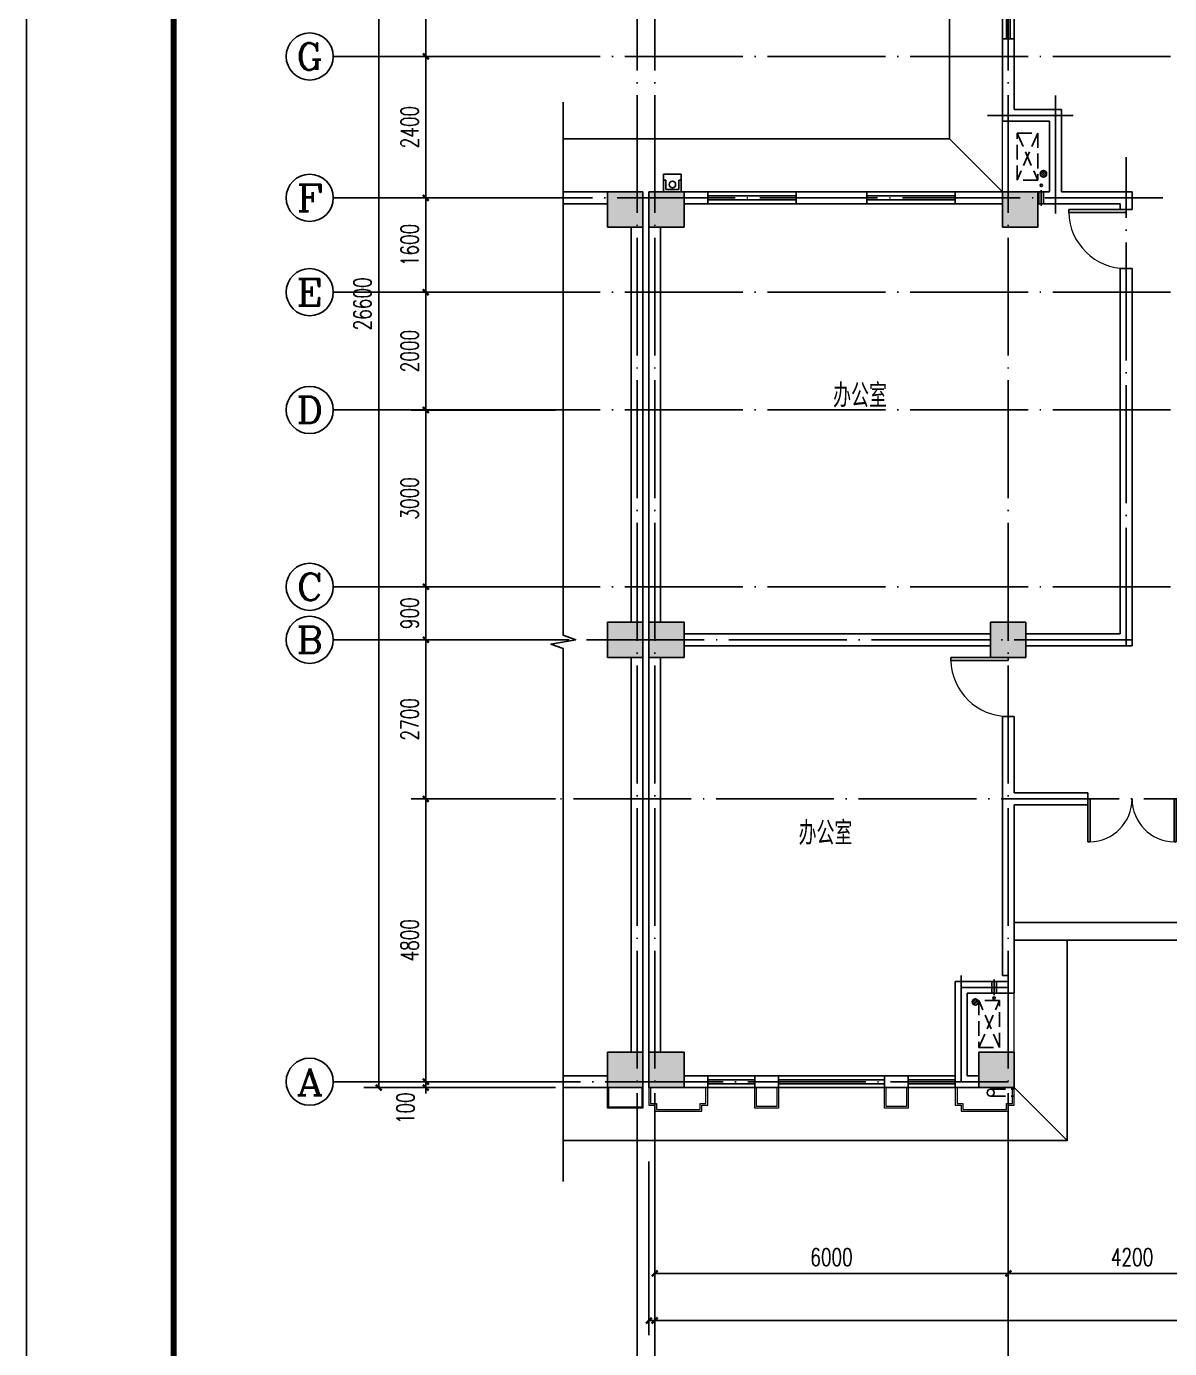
# Model space of a CAD drawing. Extents: x 888742 to 1277419, y 9079 to 622358.
# Drawn here: x 1039583 to 1058980, y 417904 to 440340 of the extents above; entities that cross this region are included whole.
import ezdxf
from ezdxf.enums import TextEntityAlignment as Align

# ---------------------------------------------------------------- set-up
doc = ezdxf.new("R2010")
doc.units = 0
doc.header["$LTSCALE"] = 1000
doc.header["$MEASUREMENT"] = 0
doc.linetypes.add('DASH', pattern=[0.35, 0.25, -0.1])
doc.linetypes.add('DOTE', pattern=[2.42, 2, -0.2, 0.02, -0.2])
for name, color, linetype in [('A_PLAN_FURNITURE', 8, 'Continuous'), ('AXIS', 3, 'Continuous'), ('AXIS_TEXT', 7, 'Continuous'), ('COLUMN', 2, 'Continuous'), ('DIM_SYMB', 3, 'Continuous'), ('DOTE', 14, 'DOTE'), ('LVTRY', 220, 'Continuous'), ('PUB_HATCH', 252, 'Continuous'), ('PUB_TEXT', 7, 'Continuous'), ('PUB_TITLE', 4, 'Continuous'), ('RAIN', 220, 'Continuous'), ('STAIR', 4, 'Continuous'), ('WALL', 2, 'Continuous'), ('WINDOW', 142, 'Continuous'), ('排水', 135, 'Continuous'), ('空调', 107, 'Continuous')]:
    doc.layers.add(name, color=color, linetype=linetype)
for name, color, linetype, lineweight in [('厨房卫生间家具', 79, 'Continuous', 9), ('房间家具', 157, 'Continuous', 9), ('面积线', 41, 'Continuous', 20)]:
    doc.layers.add(name, color=color, linetype=linetype, lineweight=lineweight)
doc.styles.add('_TCH_AXIS', font='COMPLEX', dxfattribs={"bigfont": 'GBCBIG'})
doc.styles.add('_TCH_DIM_T3', font='SIMPLEX', dxfattribs={"width": 0.705882, "bigfont": 'GBCBIG'})
doc.styles.add('COMPLEX', font='COMPLEX')
doc.styles.add('hztxt', font='zn02.shx', dxfattribs={"width": 0.8, "height": 400, "bigfont": 'zn01.shx'})
doc.dimstyles.new('_TCH_ARCH&&100', dxfattribs={"dimtxt": 297.5, "dimasz": 100, "dimexe": 250, "dimexo": 300, "dimgap": 126.25, "dimtad": 1, "dimdec": 0, "dimzin": 0, "dimdsep": 46, "dimtxsty": '_TCH_DIM_T3', "dimblk": 'ARCHTICK', "dimcen": 0.09, "dimclrt": 7, "dimazin": 2, "dimtfac": 1, "dimtdec": 0, "dimtix": 1, "dimtmove": 2, "dimatfit": 3, "dimldrblk": 'ARCHTICK', "dimfxl": 1, "dimtolj": 1, "dimtzin": 0, "dimarcsym": 0})

# ---------------------------------------------------------------- blocks, each defined once
blk = doc.blocks.new('43t42')
at = {"layer": 'A_PLAN_FURNITURE', "linetype": 'DASH', "extrusion": (0, 0, -1)}
blk.add_lwpolyline([(-698650, 447037), (-697850, 447037), (-697850, 447387), (-698650, 447387)], close=True, dxfattribs=at)
at = {"layer": 'A_PLAN_FURNITURE', "linetype": 'DASH'}
for points in [[(698650, 447387), (697850, 447037)], [(698650, 447037), (697850, 447387)]]:
    blk.add_lwpolyline(points, dxfattribs=at)
blk = doc.blocks.new('A$C3D4507CA')
at = {"layer": 'RAIN'}
for p, q in [((-150, -173), (-150, 127)), ((-110, -73), (-110, 87)), ((110, 87), (-110, 87)), ((110, -73), (110, 87)), ((150, -173), (150, 127)), ((-110, -73), (-150, -73)), ((150, -173), (-150, -173)), ((150, -73), (110, -73)), ((150, -173), (150, -173))]:
    blk.add_line(p, q, dxfattribs=at)
blk.add_circle((0, 0), 55, dxfattribs=at)
blk = doc.blocks.new('Kongtiaodaong')
at = {"layer": '空调'}
for points in [[(1247663, -163218), (1247663, -163058), (1247663, -163038), (1247663, -163218), (1247663, -163238)], [(1247703, -163058), (1247703, -163008), (1247703, -163218), (1247703, -163268)], [(1247743, -163218), (1247743, -163058), (1247743, -163038), (1247743, -163218), (1247743, -163238)]]:
    blk.add_lwpolyline(points, dxfattribs=at)
blk = doc.blocks.new('_ArchTick')
at = {"color": 0, "linetype": 'ByBlock', "const_width": 0.4}
blk.add_lwpolyline([(-0.5, -0.5), (0.5, 0.5)], dxfattribs=at)
blk = doc.blocks.new('*D206')
at = {"layer": 'AXIS', "color": 0, "lineweight": -2, "transparency": 16777216}
for p, q in [((1050244, 421379), (1050244, 418929)), ((1056244, 421379), (1056244, 418929)), ((1050244, 419179), (1056244, 419179))]:
    blk.add_line(p, q, dxfattribs=at)
at = {"layer": 'Defpoints', "color": 0, "transparency": 16777216}
for p in [(1050244, 421679), (1056244, 421679), (1056244, 419179)]:
    blk.add_point(p, dxfattribs=at)
at = {"layer": 'AXIS', "color": 0, "lineweight": -2, "transparency": 16777216, "xscale": 100, "yscale": 100, "zscale": 100, "rotation": 180}
blk.add_blockref('_ArchTick', (1050244, 419179), dxfattribs=at)
at = {"layer": 'AXIS', "color": 0, "lineweight": -2, "transparency": 16777216, "xscale": 100, "yscale": 100, "zscale": 100}
blk.add_blockref('_ArchTick', (1056244, 419179), dxfattribs=at)
at = {"layer": 'AXIS', "color": 7, "transparency": 16777216, "insert": (1053244, 419454), "char_height": 297.5, "attachment_point": 5, "style": '_TCH_DIM_T3'}
blk.add_mtext('\\A1;6000', dxfattribs=at)
blk = doc.blocks.new('*D207')
at = {"layer": 'AXIS', "color": 0, "lineweight": -2, "transparency": 16777216}
for p, q in [((1056244, 421379), (1056244, 418929)), ((1060444, 421379), (1060444, 418929)), ((1056244, 419179), (1060444, 419179))]:
    blk.add_line(p, q, dxfattribs=at)
at = {"layer": 'Defpoints', "color": 0, "transparency": 16777216}
for p in [(1056244, 421679), (1060444, 421679), (1060444, 419179)]:
    blk.add_point(p, dxfattribs=at)
at = {"layer": 'AXIS', "color": 0, "lineweight": -2, "transparency": 16777216, "xscale": 100, "yscale": 100, "zscale": 100, "rotation": 180}
blk.add_blockref('_ArchTick', (1056244, 419179), dxfattribs=at)
at = {"layer": 'AXIS', "color": 0, "lineweight": -2, "transparency": 16777216, "xscale": 100, "yscale": 100, "zscale": 100}
blk.add_blockref('_ArchTick', (1060444, 419179), dxfattribs=at)
at = {"layer": 'AXIS', "color": 7, "transparency": 16777216, "insert": (1058344, 419454), "char_height": 297.5, "attachment_point": 5, "style": '_TCH_DIM_T3'}
blk.add_mtext('\\A1;4200', dxfattribs=at)
blk = doc.blocks.new('*D214')
at = {"layer": 'AXIS', "color": 0, "lineweight": -2, "transparency": 16777216}
for p, q in [((1050144, 421079), (1050144, 418129)), ((1104344, 421079), (1104344, 418129)), ((1050144, 418379), (1104344, 418379))]:
    blk.add_line(p, q, dxfattribs=at)
at = {"layer": 'Defpoints', "color": 0, "transparency": 16777216}
for p in [(1050144, 421379), (1104344, 421379), (1104344, 418379)]:
    blk.add_point(p, dxfattribs=at)
at = {"layer": 'AXIS', "color": 0, "lineweight": -2, "transparency": 16777216, "xscale": 100, "yscale": 100, "zscale": 100, "rotation": 180}
blk.add_blockref('_ArchTick', (1050144, 418379), dxfattribs=at)
at = {"layer": 'AXIS', "color": 0, "lineweight": -2, "transparency": 16777216, "xscale": 100, "yscale": 100, "zscale": 100}
blk.add_blockref('_ArchTick', (1104344, 418379), dxfattribs=at)
at = {"layer": 'AXIS', "color": 7, "transparency": 16777216, "insert": (1077244, 418654), "char_height": 297.5, "attachment_point": 5, "style": '_TCH_DIM_T3'}
blk.add_mtext('\\A1;54200', dxfattribs=at)
blk = doc.blocks.new('*D368')
at = {"layer": 'AXIS', "color": 0, "lineweight": -2, "transparency": 16777216}
for p, q in [((1050244, 421379), (1050244, 418929)), ((1056244, 421379), (1056244, 418929)), ((1050244, 419179), (1056244, 419179))]:
    blk.add_line(p, q, dxfattribs=at)
at = {"layer": 'Defpoints', "color": 0, "transparency": 16777216}
for p in [(1050244, 421679), (1056244, 421679), (1056244, 419179)]:
    blk.add_point(p, dxfattribs=at)
at = {"layer": 'AXIS', "color": 0, "lineweight": -2, "transparency": 16777216, "xscale": 100, "yscale": 100, "zscale": 100, "rotation": 180}
blk.add_blockref('_ArchTick', (1050244, 419179), dxfattribs=at)
at = {"layer": 'AXIS', "color": 0, "lineweight": -2, "transparency": 16777216, "xscale": 100, "yscale": 100, "zscale": 100}
blk.add_blockref('_ArchTick', (1056244, 419179), dxfattribs=at)
at = {"layer": 'AXIS', "color": 7, "transparency": 16777216, "insert": (1053244, 419454), "char_height": 297.5, "attachment_point": 5, "style": '_TCH_DIM_T3'}
blk.add_mtext('\\A1;6000', dxfattribs=at)
blk = doc.blocks.new('*D369')
at = {"layer": 'AXIS', "color": 0, "lineweight": -2, "transparency": 16777216}
for p, q in [((1056244, 421379), (1056244, 418929)), ((1060444, 421379), (1060444, 418929)), ((1056244, 419179), (1060444, 419179))]:
    blk.add_line(p, q, dxfattribs=at)
at = {"layer": 'Defpoints', "color": 0, "transparency": 16777216}
for p in [(1056244, 421679), (1060444, 421679), (1060444, 419179)]:
    blk.add_point(p, dxfattribs=at)
at = {"layer": 'AXIS', "color": 0, "lineweight": -2, "transparency": 16777216, "xscale": 100, "yscale": 100, "zscale": 100, "rotation": 180}
blk.add_blockref('_ArchTick', (1056244, 419179), dxfattribs=at)
at = {"layer": 'AXIS', "color": 0, "lineweight": -2, "transparency": 16777216, "xscale": 100, "yscale": 100, "zscale": 100}
blk.add_blockref('_ArchTick', (1060444, 419179), dxfattribs=at)
at = {"layer": 'AXIS', "color": 7, "transparency": 16777216, "insert": (1058344, 419454), "char_height": 297.5, "attachment_point": 5, "style": '_TCH_DIM_T3'}
blk.add_mtext('\\A1;4200', dxfattribs=at)
blk = doc.blocks.new('*D376')
at = {"layer": 'AXIS', "color": 0, "lineweight": -2, "transparency": 16777216}
for p, q in [((1050244, 421079), (1050244, 418129)), ((1104244, 421079), (1104244, 418129)), ((1050244, 418379), (1104244, 418379))]:
    blk.add_line(p, q, dxfattribs=at)
at = {"layer": 'Defpoints', "color": 0, "transparency": 16777216}
for p in [(1050244, 421379), (1104244, 421379), (1104244, 418379)]:
    blk.add_point(p, dxfattribs=at)
at = {"layer": 'AXIS', "color": 0, "lineweight": -2, "transparency": 16777216, "xscale": 100, "yscale": 100, "zscale": 100, "rotation": 180}
blk.add_blockref('_ArchTick', (1050244, 418379), dxfattribs=at)
at = {"layer": 'AXIS', "color": 0, "lineweight": -2, "transparency": 16777216, "xscale": 100, "yscale": 100, "zscale": 100}
blk.add_blockref('_ArchTick', (1104244, 418379), dxfattribs=at)
at = {"layer": 'AXIS', "color": 7, "transparency": 16777216, "insert": (1077244, 418654), "char_height": 297.5, "attachment_point": 5, "style": '_TCH_DIM_T3'}
blk.add_mtext('\\A1;54000', dxfattribs=at)
blk = doc.blocks.new('*D377')
at = {"layer": 'AXIS', "color": 0, "lineweight": -2, "transparency": 16777216}
for p, q in [((1046360, 422432), (1046360, 422532)), ((1048560, 422432), (1046110, 422432)), ((1048560, 422332), (1046110, 422332)), ((1046360, 422332), (1046360, 422432)), ((1046360, 422332), (1046360, 422232))]:
    blk.add_line(p, q, dxfattribs=at)
at = {"layer": 'Defpoints', "color": 0, "transparency": 16777216}
for p in [(1046360, 422432), (1048860, 422432), (1048860, 422332)]:
    blk.add_point(p, dxfattribs=at)
at = {"layer": 'AXIS', "color": 0, "lineweight": -2, "transparency": 16777216, "xscale": 100, "yscale": 100, "zscale": 100}
for p, rotation in [((1046360, 422432), 270), ((1046360, 422332), 90)]:
    blk.add_blockref('_ArchTick', p, dxfattribs=dict(at, rotation=rotation))
at = {"layer": 'AXIS', "color": 7, "transparency": 16777216, "insert": (1046015, 421982), "char_height": 297.5, "attachment_point": 5, "rotation": 90, "style": '_TCH_DIM_T3'}
blk.add_mtext('\\A1;100', dxfattribs=at)
blk = doc.blocks.new('*D378')
at = {"layer": 'AXIS', "color": 0, "lineweight": -2, "transparency": 16777216}
for p, q in [((1048560, 427232), (1046110, 427232)), ((1046360, 422432), (1046360, 427232)), ((1048560, 422432), (1046110, 422432))]:
    blk.add_line(p, q, dxfattribs=at)
at = {"layer": 'Defpoints', "color": 0, "transparency": 16777216}
for p in [(1046360, 427232), (1048860, 427232), (1048860, 422432)]:
    blk.add_point(p, dxfattribs=at)
at = {"layer": 'AXIS', "color": 0, "lineweight": -2, "transparency": 16777216, "xscale": 100, "yscale": 100, "zscale": 100}
for p, rotation in [((1046360, 427232), 90), ((1046360, 422432), 270)]:
    blk.add_blockref('_ArchTick', p, dxfattribs=dict(at, rotation=rotation))
at = {"layer": 'AXIS', "color": 7, "transparency": 16777216, "insert": (1046085, 424832), "char_height": 297.5, "attachment_point": 5, "rotation": 90, "style": '_TCH_DIM_T3'}
blk.add_mtext('\\A1;4800', dxfattribs=at)
blk = doc.blocks.new('*D379')
at = {"layer": 'AXIS', "color": 0, "lineweight": -2, "transparency": 16777216}
for p, q in [((1048560, 429932), (1046110, 429932)), ((1046360, 427232), (1046360, 429932)), ((1048560, 427232), (1046110, 427232))]:
    blk.add_line(p, q, dxfattribs=at)
at = {"layer": 'Defpoints', "color": 0, "transparency": 16777216}
for p in [(1046360, 429932), (1048860, 429932), (1048860, 427232)]:
    blk.add_point(p, dxfattribs=at)
at = {"layer": 'AXIS', "color": 0, "lineweight": -2, "transparency": 16777216, "xscale": 100, "yscale": 100, "zscale": 100}
for p, rotation in [((1046360, 429932), 90), ((1046360, 427232), 270)]:
    blk.add_blockref('_ArchTick', p, dxfattribs=dict(at, rotation=rotation))
at = {"layer": 'AXIS', "color": 7, "transparency": 16777216, "insert": (1046085, 428582), "char_height": 297.5, "attachment_point": 5, "rotation": 90, "style": '_TCH_DIM_T3'}
blk.add_mtext('\\A1;2700', dxfattribs=at)
blk = doc.blocks.new('*D380')
at = {"layer": 'AXIS', "color": 0, "lineweight": -2, "transparency": 16777216}
for p, q in [((1048560, 430831), (1046110, 430831)), ((1046360, 429932), (1046360, 430831)), ((1048560, 429932), (1046110, 429932))]:
    blk.add_line(p, q, dxfattribs=at)
at = {"layer": 'Defpoints', "color": 0, "transparency": 16777216}
for p in [(1046360, 430831), (1048860, 430831), (1048860, 429932)]:
    blk.add_point(p, dxfattribs=at)
at = {"layer": 'AXIS', "color": 0, "lineweight": -2, "transparency": 16777216, "xscale": 100, "yscale": 100, "zscale": 100}
for p, rotation in [((1046360, 430831), 90), ((1046360, 429932), 270)]:
    blk.add_blockref('_ArchTick', p, dxfattribs=dict(at, rotation=rotation))
at = {"layer": 'AXIS', "color": 7, "transparency": 16777216, "insert": (1046085, 430382), "char_height": 297.5, "attachment_point": 5, "rotation": 90, "style": '_TCH_DIM_T3'}
blk.add_mtext('\\A1;900', dxfattribs=at)
blk = doc.blocks.new('*D381')
at = {"layer": 'AXIS', "color": 0, "lineweight": -2, "transparency": 16777216}
for p, q in [((1048560, 433831), (1046110, 433831)), ((1046360, 430831), (1046360, 433831)), ((1048560, 430831), (1046110, 430831))]:
    blk.add_line(p, q, dxfattribs=at)
at = {"layer": 'Defpoints', "color": 0, "transparency": 16777216}
for p in [(1046360, 433831), (1048860, 433831), (1048860, 430831)]:
    blk.add_point(p, dxfattribs=at)
at = {"layer": 'AXIS', "color": 0, "lineweight": -2, "transparency": 16777216, "xscale": 100, "yscale": 100, "zscale": 100}
for p, rotation in [((1046360, 433831), 90), ((1046360, 430831), 270)]:
    blk.add_blockref('_ArchTick', p, dxfattribs=dict(at, rotation=rotation))
at = {"layer": 'AXIS', "color": 7, "transparency": 16777216, "insert": (1046085, 432331), "char_height": 297.5, "attachment_point": 5, "rotation": 90, "style": '_TCH_DIM_T3'}
blk.add_mtext('\\A1;3000', dxfattribs=at)
blk = doc.blocks.new('*D382')
at = {"layer": 'AXIS', "color": 0, "lineweight": -2, "transparency": 16777216}
for p, q in [((1048560, 435831), (1046110, 435831)), ((1046360, 433831), (1046360, 435831)), ((1048560, 433831), (1046110, 433831))]:
    blk.add_line(p, q, dxfattribs=at)
at = {"layer": 'Defpoints', "color": 0, "transparency": 16777216}
for p in [(1046360, 435831), (1048860, 435831), (1048860, 433831)]:
    blk.add_point(p, dxfattribs=at)
at = {"layer": 'AXIS', "color": 0, "lineweight": -2, "transparency": 16777216, "xscale": 100, "yscale": 100, "zscale": 100}
for p, rotation in [((1046360, 435831), 90), ((1046360, 433831), 270)]:
    blk.add_blockref('_ArchTick', p, dxfattribs=dict(at, rotation=rotation))
at = {"layer": 'AXIS', "color": 7, "transparency": 16777216, "insert": (1046085, 434831), "char_height": 297.5, "attachment_point": 5, "rotation": 90, "style": '_TCH_DIM_T3'}
blk.add_mtext('\\A1;2000', dxfattribs=at)
blk = doc.blocks.new('*D383')
at = {"layer": 'AXIS', "color": 0, "lineweight": -2, "transparency": 16777216}
for p, q in [((1048560, 437432), (1046110, 437432)), ((1046360, 435831), (1046360, 437432)), ((1048560, 435831), (1046110, 435831))]:
    blk.add_line(p, q, dxfattribs=at)
at = {"layer": 'Defpoints', "color": 0, "transparency": 16777216}
for p in [(1046360, 437432), (1048860, 437432), (1048860, 435831)]:
    blk.add_point(p, dxfattribs=at)
at = {"layer": 'AXIS', "color": 0, "lineweight": -2, "transparency": 16777216, "xscale": 100, "yscale": 100, "zscale": 100}
for p, rotation in [((1046360, 437432), 90), ((1046360, 435831), 270)]:
    blk.add_blockref('_ArchTick', p, dxfattribs=dict(at, rotation=rotation))
at = {"layer": 'AXIS', "color": 7, "transparency": 16777216, "insert": (1046085, 436632), "char_height": 297.5, "attachment_point": 5, "rotation": 90, "style": '_TCH_DIM_T3'}
blk.add_mtext('\\A1;1600', dxfattribs=at)
blk = doc.blocks.new('*D384')
at = {"layer": 'AXIS', "color": 0, "lineweight": -2, "transparency": 16777216}
for p, q in [((1048560, 439831), (1046110, 439831)), ((1046360, 437432), (1046360, 439831)), ((1048560, 437432), (1046110, 437432))]:
    blk.add_line(p, q, dxfattribs=at)
at = {"layer": 'Defpoints', "color": 0, "transparency": 16777216}
for p in [(1046360, 439831), (1048860, 439831), (1048860, 437432)]:
    blk.add_point(p, dxfattribs=at)
at = {"layer": 'AXIS', "color": 0, "lineweight": -2, "transparency": 16777216, "xscale": 100, "yscale": 100, "zscale": 100}
for p, rotation in [((1046360, 439831), 90), ((1046360, 437432), 270)]:
    blk.add_blockref('_ArchTick', p, dxfattribs=dict(at, rotation=rotation))
at = {"layer": 'AXIS', "color": 7, "transparency": 16777216, "insert": (1046085, 438632), "char_height": 297.5, "attachment_point": 5, "rotation": 90, "style": '_TCH_DIM_T3'}
blk.add_mtext('\\A1;2400', dxfattribs=at)
blk = doc.blocks.new('*D385')
at = {"layer": 'AXIS', "color": 0, "lineweight": -2, "transparency": 16777216}
for p, q in [((1048560, 442031), (1046110, 442031)), ((1046360, 439831), (1046360, 442031)), ((1048560, 439831), (1046110, 439831))]:
    blk.add_line(p, q, dxfattribs=at)
at = {"layer": 'Defpoints', "color": 0, "transparency": 16777216}
for p in [(1046360, 442031), (1048860, 442031), (1048860, 439831)]:
    blk.add_point(p, dxfattribs=at)
at = {"layer": 'AXIS', "color": 0, "lineweight": -2, "transparency": 16777216, "xscale": 100, "yscale": 100, "zscale": 100}
for p, rotation in [((1046360, 442031), 90), ((1046360, 439831), 270)]:
    blk.add_blockref('_ArchTick', p, dxfattribs=dict(at, rotation=rotation))
at = {"layer": 'AXIS', "color": 7, "transparency": 16777216, "insert": (1046085, 440931), "char_height": 297.5, "attachment_point": 5, "rotation": 90, "style": '_TCH_DIM_T3'}
blk.add_mtext('\\A1;2200', dxfattribs=at)
blk = doc.blocks.new('*D388')
at = {"layer": 'AXIS', "color": 0, "lineweight": -2, "transparency": 16777216}
for p, q in [((1048560, 448931), (1045310, 448931)), ((1045560, 422332), (1045560, 448931)), ((1048560, 422332), (1045310, 422332))]:
    blk.add_line(p, q, dxfattribs=at)
at = {"layer": 'Defpoints', "color": 0, "transparency": 16777216}
for p in [(1045560, 448931), (1048860, 448931), (1048860, 422332)]:
    blk.add_point(p, dxfattribs=at)
at = {"layer": 'AXIS', "color": 0, "lineweight": -2, "transparency": 16777216, "xscale": 100, "yscale": 100, "zscale": 100}
for p, rotation in [((1045560, 448931), 90), ((1045560, 422332), 270)]:
    blk.add_blockref('_ArchTick', p, dxfattribs=dict(at, rotation=rotation))
at = {"layer": 'AXIS', "color": 7, "transparency": 16777216, "insert": (1045285, 435632), "char_height": 297.5, "attachment_point": 5, "rotation": 90, "style": '_TCH_DIM_T3'}
blk.add_mtext('\\A1;26600', dxfattribs=at)
blk = doc.blocks.new('$WINLIB2D$00000001')
at = {"color": 0}
for points in [[(-0.5, 0.5), (-0.5, -0.5)], [(-0.5, 0.5), (0.5, 0.5)], [(0.5, -0.5), (0.5, 0.5)], [(0.5, 0.167), (-0.5, 0.167)], [(0.5, -0.167), (-0.5, -0.167)], [(-0.5, -0.5), (0.5, -0.5)]]:
    blk.add_lwpolyline(points, dxfattribs=at)
blk = doc.blocks.new('$DorLib2D$00000002')
for p, q in [((-0.5, 0), (-0.5, 0.4875)), ((-0.475, 0.4875), (-0.5, 0.4875)), ((-0.475, 0), (-0.475, 0.4875)), ((0.475, 0), (0.475, 0.4875)), ((0.475, 0.4875), (0.5, 0.4875)), ((0.5, 0), (0.5, 0.4875)), ((-0.5, 0), (-0.475, 0)), ((0.5, 0), (0.475, 0))]:
    blk.add_line(p, q)
at = {"lineweight": 13}
for centre, start, end in [((-0.4875, 0), 0, 88.53072), ((0.4875, 0), 91.46928, 180)]:
    blk.add_arc(centre, 0.4875, start, end, dxfattribs=at)
blk = doc.blocks.new('_AXISO')
blk.add_circle((0, 0), 0.5)
at = {"layer": 'AXIS_TEXT', "style": 'COMPLEX', "width": 1.041667}
blk.add_attdef('A', text='', height=0.56, dxfattribs=at).set_placement((-0.25, -0.28), (0.25, -0.28), align=Align.FIT)
blk = doc.blocks.new('$DorLib2D$00000001')
for p, q in [((0.45, 0.975), (0.5, 0.975)), ((0.45, 0), (0.45, 0.975)), ((0.5, 0), (0.5, 0.975)), ((0.5, 0), (0.45, 0))]:
    blk.add_line(p, q)
at = {"lineweight": 13}
blk.add_arc((0.475, 0), 0.975, 91.4693, 180, dxfattribs=at)

msp = doc.modelspace()

# ---------------------------------------------------------------- hatches: boundary and pattern name
at = {"layer": 'PUB_HATCH'}
for points in [[(1049444, 436931.9), (1050044, 436931.9), (1050044, 437531.9), (1049444, 437531.9)], [(1050144, 436931.9), (1050744, 436931.9), (1050744, 437531.9), (1050144, 437531.9)], [(1056144, 436931.9), (1056744, 436931.9), (1056744, 437531.9), (1056144, 437531.9)], [(1049444, 429631.9), (1050044, 429631.9), (1050044, 430231.9), (1049444, 430231.9)], [(1050144, 429631.9), (1050744, 429631.9), (1050744, 430231.9), (1050144, 430231.9)], [(1055944, 429631.9), (1056544, 429631.9), (1056544, 430231.9), (1055944, 430231.9)], [(1049444, 422331.9), (1050044, 422331.9), (1050044, 422931.9), (1049444, 422931.9)], [(1050144, 422331.9), (1050744, 422331.9), (1050744, 422931.9), (1050144, 422931.9)], [(1055744, 422331.9), (1056344, 422331.9), (1056344, 422931.9), (1055744, 422931.9)]]:
    msp.add_hatch(color=256, dxfattribs=at).paths.add_polyline_path(points)
at = {"layer": '排水'}
h = msp.add_hatch(dxfattribs=at)
h.set_pattern_fill('ANSI31', color=252, scale=15, style=0)
h.set_pattern_definition([(134.9997153, (2535586.972, 1430575.19), (16.83806388, 16.83789657), [])])
edge = h.paths.add_edge_path()
edge.add_arc((1056839.6, 437839.4), 55, 0, 360)
h = msp.add_hatch(dxfattribs=at)
h.set_pattern_fill('ANSI31', color=252, scale=15, style=0)
h.set_pattern_definition([(45.0002847, (-423062.913, 1416520.745), (-16.83806388, 16.83789657), [])])
edge = h.paths.add_edge_path()
edge.add_arc((1055684.5, 423785), 55, 0, 360)

# ---------------------------------------------------------------- linework, layer by layer
at = {"layer": 'AXIS'}
for p, q in [((1048790, 439831.4), (1044790, 439831.4)), ((1048790, 437431.9), (1044790, 437431.9)), ((1048790, 435831.4), (1044790, 435831.4)), ((1048790, 433831.4), (1044790, 433831.4)), ((1048790, 430831.4), (1044790, 430831.4)), ((1048790, 429931.9), (1044790, 429931.9)), ((1048790, 422431.9), (1044790, 422431.9)), ((1049944, 421678.5), (1049944, 417678.5)), ((1050244, 421678.5), (1050244, 417678.5)), ((1056244, 421678.5), (1056244, 417678.5))]:
    msp.add_line(p, q, dxfattribs=at)
at = {"layer": 'COLUMN'}
for p, q in [((1050044, 437531.9), (1049444, 437531.9)), ((1049444, 437531.9), (1049444, 436931.9)), ((1050044, 436931.9), (1050044, 437531.9)), ((1050744, 437531.9), (1050144, 437531.9)), ((1050144, 437531.9), (1050144, 436931.9)), ((1050744, 436931.9), (1050744, 437531.9)), ((1056744, 437531.9), (1056144, 437531.9)), ((1056144, 437531.9), (1056144, 436931.9)), ((1056744, 436931.9), (1056744, 437531.9)), ((1049444, 436931.9), (1050044, 436931.9)), ((1050144, 436931.9), (1050744, 436931.9)), ((1056144, 436931.9), (1056744, 436931.9)), ((1050044, 430231.9), (1049444, 430231.9)), ((1049444, 430231.9), (1049444, 429631.9)), ((1050044, 429631.9), (1050044, 430231.9)), ((1050744, 430231.9), (1050144, 430231.9)), ((1050144, 430231.9), (1050144, 429631.9)), ((1050744, 429631.9), (1050744, 430231.9)), ((1056544, 430231.9), (1055944, 430231.9)), ((1055944, 430231.9), (1055944, 429631.9)), ((1056544, 429631.9), (1056544, 430231.9)), ((1049444, 429631.9), (1050044, 429631.9)), ((1050144, 429631.9), (1050744, 429631.9)), ((1055944, 429631.9), (1056544, 429631.9)), ((1050044, 422931.9), (1049444, 422931.9)), ((1049444, 422931.9), (1049444, 422331.9)), ((1050044, 422331.9), (1050044, 422931.9)), ((1050744, 422931.9), (1050144, 422931.9)), ((1050144, 422931.9), (1050144, 422331.9)), ((1050744, 422331.9), (1050744, 422931.9)), ((1056344, 422931.9), (1055744, 422931.9)), ((1055744, 422931.9), (1055744, 422331.9)), ((1056344, 422331.9), (1056344, 422931.9)), ((1049444, 422331.9), (1050044, 422331.9)), ((1050144, 422331.9), (1050744, 422331.9)), ((1055744, 422331.9), (1056344, 422331.9))]:
    msp.add_line(p, q, dxfattribs=at)
at = {"layer": 'DIM_SYMB'}
msp.add_lwpolyline([(1048693.3, 439053.9), (1048693.3, 430008.5), (1048903.3, 429932), (1048483.3, 429858), (1048693.3, 429783.5), (1048693.3, 420738.1)], dxfattribs=at)
at = {"layer": 'DOTE'}
for p, q in [((1049944, 420234.9, 0), (1049944, 450336.7, 0)), ((1050244, 420234.9, 0), (1050244, 450333.5, 0)), ((1056244, 420234.9, 0), (1056244, 450333.5, 0)), ((1047318.5, 439831.4, 0), (1107169.6, 439831.4)), ((1057044, 439167.6), (1057044, 437134.6)), ((1055891.3, 438831.4), (1057343.8, 438831.4)), ((1058244, 429831.9), (1058244, 438119.3, 0)), ((1058866.4, 437431.9), (1047318.5, 437431.9, 0)), ((1047318.5, 435831.4), (1107169.6, 435831.4)), ((1047318.5, 433831.4, 0), (1107169.6, 433831.4)), ((1047318.5, 430831.4, 0), (1107169.6, 430831.4)), ((1058344, 429931.9), (1047318.5, 429931.9)), ((1060544, 427231.9, 0), (1047318.5, 427231.9, 0)), ((1056244, 424031.9, 0), (1055444, 424031.9)), ((1056244, 422431.9, 0), (1047318.5, 422431.9, 0))]:
    msp.add_line(p, q, dxfattribs=at)
msp.add_lwpolyline([(1055444, 424231.9), (1055444, 422431.9), (1055444, 422431.9)], dxfattribs=at)
at = {"layer": 'LVTRY', "color": 5}
for p, q in [((1055244, 438431.9), (1056144, 437531.9)), ((1056344, 422331.9), (1057244, 421431.9))]:
    msp.add_line(p, q, dxfattribs=at)
for points in [[(1055244, 438431.9), (1055244, 449831.4), (1099244, 449831.4), (1099244, 438431.9), (1105362.3, 438431.9)], [(1048693.3, 438431.9), (1055244, 438431.9)], [(1048693.3, 421431.9), (1057244, 421431.9), (1057244, 424831.9)]]:
    msp.add_lwpolyline(points, dxfattribs=at)
at = {"layer": 'PUB_TITLE'}
msp.add_lwpolyline([(1039583, 405241.8), (1123683, 405241.8), (1123683, 464641.8), (1039583, 464641.8)], close=True, dxfattribs=at)
at = {"layer": 'PUB_TITLE', "const_width": 100}
msp.add_lwpolyline([(1042083, 406241.8), (1122683, 406241.8), (1122683, 463641.8), (1042083, 463641.8)], close=True, dxfattribs=at)
at = {"layer": 'RAIN', "linetype": 'DASH'}
for p, q in [((1055944, 422306.8, 0), (1056344, 422306.8, 0)), ((1055944, 422186.8, 0), (1056344, 422186.8, 0))]:
    msp.add_line(p, q, dxfattribs=at)
at = {"layer": 'RAIN'}
msp.add_circle((1055944, 422246.8, 0), 60, dxfattribs=at)
at = {"layer": 'STAIR'}
for points in [[(1060244, 427131.9), (1060244, 425131.9), (1056344, 425131.9)], [(1060544, 427131.9), (1060544, 424831.9), (1056344, 424831.9)]]:
    msp.add_lwpolyline(points, dxfattribs=at)
at = {"layer": 'WALL'}
for p, q in [((1056344, 440131.4), (1056144, 440131.4)), ((1056144, 440131.4), (1056144, 438731.4)), ((1056344, 438931.4), (1056344, 440131.4)), ((1056344, 438931.4), (1057144, 438931.4)), ((1057144, 437531.9), (1057144, 438931.4)), ((1056144, 438731.4), (1056944, 438731.4)), ((1056944, 437531.9), (1056944, 438731.4)), ((1049444, 437531.9), (1048693.3, 437531.9)), ((1048693.3, 437331.9), (1048693.3, 437531.9)), ((1051144.1, 437531.9), (1050744, 437531.9)), ((1051144.1, 437331.9), (1051144.1, 437531.9)), ((1053843.6, 437531.9), (1052644.1, 437531.9)), ((1052644.1, 437531.9), (1052644.1, 437331.9)), ((1053843.6, 437331.9), (1053843.6, 437531.9)), ((1056144, 437531.9), (1055343.6, 437531.9)), ((1055343.6, 437531.9), (1055343.6, 437331.9)), ((1056944, 437531.9), (1056744, 437531.9)), ((1058344, 437531.9), (1057144, 437531.9)), ((1058344, 437231.9), (1058344, 437531.9)), ((1049444, 437331.9), (1048693.3, 437331.9)), ((1050744, 437331.9), (1051144.1, 437331.9)), ((1052644.1, 437331.9), (1053843.6, 437331.9)), ((1055343.6, 437331.9), (1056144, 437331.9)), ((1057044, 437331.9), (1056744, 437331.9)), ((1058144, 437331.9), (1057044, 437331.9)), ((1058144, 437331.9), (1058144, 437231.9)), ((1058144, 437231.9), (1058344, 437231.9)), ((1049844, 436931.9), (1049844, 430231.9)), ((1050044, 436931.9), (1050044, 430231.9)), ((1050144, 436931.9), (1050144, 430231.9)), ((1050344, 436931.9), (1050344, 430231.9)), ((1058344, 436231.9), (1058144, 436231.9)), ((1058144, 436231.9), (1058144, 430031.9)), ((1058344, 429831.9), (1058344, 436231.9)), ((1055944, 430031.9), (1050744, 430031.9)), ((1058144, 430031.9), (1056544, 430031.9)), ((1055944, 429831.9), (1050744, 429831.9)), ((1058344, 429831.9), (1056544, 429831.9)), ((1049844, 429631.9), (1049844, 422931.9)), ((1050044, 429631.9), (1050044, 422931.9)), ((1050144, 429631.9), (1050144, 422931.9)), ((1050344, 429631.9), (1050344, 422931.9)), ((1056344, 428631.9), (1056144, 428631.9)), ((1056144, 428631.9), (1056144, 427231.9)), ((1056344, 427331.9), (1056344, 428631.9)), ((1056144, 424231.9), (1056144, 427231.9)), ((1057594, 427331.9), (1056344, 427331.9)), ((1057594, 427131.9), (1057594, 427331.9)), ((1056344, 427131.9), (1057594, 427131.9)), ((1056344, 424231.9), (1056344, 427131.9)), ((1056244, 424131.9), (1055344, 424131.9)), ((1055344, 422531.9), (1055344, 424131.9)), ((1056244, 424231.9), (1056144, 424231.9)), ((1056244, 424131.9), (1056244, 424231.9)), ((1056344, 423931.9), (1056344, 424231.9)), ((1056344, 423931.9), (1055544, 423931.9)), ((1055544, 422531.9), (1055544, 423931.9)), ((1049444, 422531.9), (1048693.3, 422531.9)), ((1048693.3, 422331.9), (1048693.3, 422531.9)), ((1051144, 422531.9), (1050744, 422531.9)), ((1051144, 422331.9), (1051144, 422531.9)), ((1052344, 422531.9), (1051944, 422531.9)), ((1051944, 422531.9), (1051944, 422331.9)), ((1052344, 422331.9), (1052344, 422531.9)), ((1054544, 422531.9), (1054144, 422531.9)), ((1054144, 422531.9), (1054144, 422331.9)), ((1054544, 422331.9), (1054544, 422531.9)), ((1055344, 422531.9), (1055344, 422331.9)), ((1055744, 422531.9), (1055544, 422531.9)), ((1049444, 422331.9), (1048693.3, 422331.9)), ((1050744, 422331.9), (1051144, 422331.9)), ((1051944, 422331.9), (1052344, 422331.9)), ((1054144, 422331.9), (1054544, 422331.9)), ((1055344, 422331.9), (1055444, 422331.9)), ((1055744, 422331.9), (1055444, 422331.9))]:
    msp.add_line(p, q, dxfattribs=at)
at = {"layer": '厨房卫生间家具'}
for p, q in [((1056144, 437531.9), (1056144, 438731.4)), ((1056244, 437531.9), (1056244, 438731.4)), ((1056244, 422931.9), (1056244, 423931.9)), ((1056344, 422931.9), (1056344, 423931.9))]:
    msp.add_line(p, q, dxfattribs=at)
at = {"layer": '房间家具'}
for points in [[(1050044, 422331.9), (1050044, 421981.9), (1049444, 421981.9), (1049444, 422331.9)], [(1050024, 422331.9), (1050024, 422001.9), (1049464, 422001.9), (1049464, 422331.9)], [(1050144, 422331.9), (1050144, 422031.9), (1050244, 422031.9), (1050244, 421931.9), (1051044, 421931.9), (1051044, 422031.9), (1051144, 422031.9), (1051144, 422331.9)], [(1050174, 422331.9), (1050174, 422061.9), (1050274, 422061.9), (1050274, 421961.9), (1051014, 421961.9), (1051014, 422061.9), (1051114, 422061.9), (1051114, 422331.9)], [(1052344, 422331.9), (1052344, 421981.9), (1051944, 421981.9), (1051944, 422331.9)], [(1052314, 422331.9), (1052314, 422011.9), (1051974, 422011.9), (1051974, 422331.9)], [(1054544, 422331.9), (1054544, 421981.9), (1054144, 421981.9), (1054144, 422331.9)], [(1054514, 422331.9), (1054514, 422011.9), (1054174, 422011.9), (1054174, 422331.9)], [(1055344, 422331.9), (1055344, 422031.9), (1055444, 422031.9), (1055444, 421931.9), (1056244, 421931.9), (1056244, 422031.9), (1056344, 422031.9), (1056344, 422331.9)], [(1055374, 422331.9), (1055374, 422061.9), (1055474, 422061.9), (1055474, 421961.9), (1056214, 421961.9), (1056214, 422061.9), (1056314, 422061.9), (1056314, 422331.9)]]:
    msp.add_lwpolyline(points, dxfattribs=at)
at = {"layer": '排水'}
for centre, radius in [((1056839.6, 437839.4), 55), ((1056804, 437641.9), 20), ((1055684.5, 423785), 55), ((1056004, 423851.9), 20)]:
    msp.add_circle(centre, radius, dxfattribs=at)

# ---------------------------------------------------------------- block references
at = {"rotation": 90}
msp.add_blockref('43t42', (1503781.2, -260117.9), dxfattribs=at)
at = {"xscale": -1, "rotation": 90}
msp.add_blockref('43t42', (1503131.2, 1121661.4), dxfattribs=at)
at = {"layer": 'AXIS'}
ref = msp.add_blockref('_AXISO', (1044390, 439831.4), dxfattribs=dict(at, xscale=800, yscale=800, zscale=800))
ref.add_attrib('A', 'G', dxfattribs={"layer": 'AXIS_TEXT', "height": 452.5, "style": '_TCH_AXIS', "width": 1.166667}).set_placement((1044163.8, 439605.2), (1044616.3, 439605.2), align=Align.FIT)
ref = msp.add_blockref('_AXISO', (1044390, 437431.9), dxfattribs=dict(at, xscale=800, yscale=800, zscale=800))
ref.add_attrib('A', 'F', dxfattribs={"layer": 'AXIS_TEXT', "height": 452.5, "style": '_TCH_AXIS', "width": 1.3125}).set_placement((1044163.8, 437205.6), (1044616.3, 437205.6), align=Align.FIT)
ref = msp.add_blockref('_AXISO', (1044390, 435831.4), dxfattribs=dict(at, xscale=800, yscale=800, zscale=800))
ref.add_attrib('A', 'E', dxfattribs={"layer": 'AXIS_TEXT', "height": 452.5, "style": '_TCH_AXIS', "width": 1.3125}).set_placement((1044163.8, 435605.2), (1044616.3, 435605.2), align=Align.FIT)
ref = msp.add_blockref('_AXISO', (1044390, 433831.4), dxfattribs=dict(at, xscale=800, yscale=800, zscale=800))
ref.add_attrib('A', 'D', dxfattribs={"layer": 'AXIS_TEXT', "height": 452.5, "style": '_TCH_AXIS', "width": 1.235294}).set_placement((1044163.8, 433605.2), (1044616.3, 433605.2), align=Align.FIT)
ref = msp.add_blockref('_AXISO', (1044390, 430831.4), dxfattribs=dict(at, xscale=800, yscale=800, zscale=800))
ref.add_attrib('A', 'C', dxfattribs={"layer": 'AXIS_TEXT', "height": 452.5, "style": '_TCH_AXIS', "width": 1.4}).set_placement((1044163.8, 430605.2), (1044616.3, 430605.2), align=Align.FIT)
ref = msp.add_blockref('_AXISO', (1044390, 429931.9), dxfattribs=dict(at, xscale=800, yscale=800, zscale=800))
ref.add_attrib('A', 'B', dxfattribs={"layer": 'AXIS_TEXT', "height": 452.5, "style": '_TCH_AXIS', "width": 1.235294}).set_placement((1044163.8, 429705.6), (1044616.3, 429705.6), align=Align.FIT)
ref = msp.add_blockref('_AXISO', (1044390, 422431.9), dxfattribs=dict(at, xscale=800, yscale=800, zscale=800))
ref.add_attrib('A', 'A', dxfattribs={"layer": 'AXIS_TEXT', "height": 452.5, "style": '_TCH_AXIS', "width": 1.166667}).set_placement((1044163.8, 422205.6), (1044616.3, 422205.6), align=Align.FIT)
at = {"layer": 'RAIN', "xscale": -1, "rotation": 180}
msp.add_blockref('A$C3D4507CA', (1050544.1, 437658.5), dxfattribs=at)
at = {"layer": 'WINDOW'}
for name, p, xscale, yscale, zscale, rotation in [('$WINLIB2D$00000001', (1056244, 440931.4), -1600, -200, -1600, 89.99999998034089), ('$WINLIB2D$00000001', (1051894.1, 437431.9), 1500, 200, 1500, 179.9999999888576), ('$WINLIB2D$00000001', (1054593.6, 437431.9), 1500, 200, 1500, 179.9999999888576), ('$DorLib2D$00000001', (1058244, 436731.9), 1000, 1000, 1000, 89.9999999954501), ('$DorLib2D$00000001', (1056244, 429131.9), 1000, 1000, 1000, 89.9999999950493), ('$DorLib2D$00000002', (1058344, 427231.9), -1500, -1500, -1500, 359.999999986925), ('$WINLIB2D$00000001', (1051544, 422431.9), 800, 200, 800, 180.0000010953732), ('$WINLIB2D$00000001', (1053244, 422431.9), 1800, 200, 1800, 180.0000010953732), ('$WINLIB2D$00000001', (1054944, 422431.9), 800, 200, 800, 180.0000010953732)]:
    msp.add_blockref(name, p, dxfattribs=dict(at, xscale=xscale, yscale=yscale, zscale=zscale, rotation=rotation))
at = {"layer": '面积线', "xscale": -1, "rotation": 180}
msp.add_blockref('Kongtiaodaong', (-190899.3, 274293.9), dxfattribs=at)
at = {"layer": '面积线', "rotation": 4.464294349394844e-07}
msp.add_blockref('Kongtiaodaong', (-191699.3, 587169.8), dxfattribs=at)

# ---------------------------------------------------------------- texts
at = {"layer": 'PUB_TEXT', "style": 'hztxt', "width": 0.8}
for p in [(1053271.2, 433876.2, 0), (1052686.1, 426451.1)]:
    msp.add_text('办公室', height=400, dxfattribs=at).set_placement(p)

# ---------------------------------------------------------------- dimensions: what is measured, and where the dimension line sits
at = {"layer": 'AXIS'}
for p1, p2, distance, picture, middle in [((1048859.7487, 422331.8563), (1048859.7487, 448931.4452), 3300, '*D388', (1045284.7487, 435631.6507)), ((1048859.7, 439831.4), (1048859.7, 442031.4), 2500, '*D385', (1046084.7, 440931.4)), ((1048859.7487, 437431.8564), (1048859.7487, 439831.4445), 2500, '*D384', (1046084.7487, 438631.6505)), ((1048859.7487, 435831.4444), (1048859.7487, 437431.8564), 2500, '*D383', (1046084.7487, 436631.6504)), ((1048859.7, 433831.4), (1048859.7, 435831.4), 2500, '*D382', (1046084.7, 434831.4)), ((1048859.7, 430831.4), (1048859.7, 433831.4), 2500, '*D381', (1046084.7, 432331.4)), ((1048859.7487, 429931.8564), (1048859.7487, 430831.4445), 2500, '*D380', (1046084.7487, 430381.6504)), ((1048859.7, 427231.9), (1048859.7, 429931.9), 2500, '*D379', (1046084.7, 428581.9)), ((1048859.7, 422431.9), (1048859.7, 427231.9), 2500, '*D378', (1046084.7, 424831.9)), ((1050244, 421678.5), (1056244, 421678.5), -2500, '*D206', (1053244.1, 419453.5)), ((1050244, 421678.5), (1056244, 421678.5), -2500, '*D368', (1053244, 419453.5)), ((1056244, 421678.5), (1060444, 421678.5), -2500, '*D207', (1058344.1, 419453.5)), ((1056244, 421678.5), (1060444, 421678.5), -2500, '*D369', (1058344, 419453.5)), ((1050144, 421378.5), (1104344, 421378.5), -3000, '*D214', (1077244, 418653.5)), ((1050244, 421378.5), (1104244, 421378.5), -3000, '*D376', (1077244, 418653.5))]:
    dim = msp.add_aligned_dim(p1=p1, p2=p2, distance=distance, dimstyle='_TCH_ARCH&&100', dxfattribs=at)
    dim.commit()
    dim.dimension.update_dxf_attribs({"geometry": picture, "text_midpoint": middle})
dim = msp.add_linear_dim(base=(1046359.7, 422431.9), p1=(1048859.7, 422331.9), p2=(1048859.7, 422431.9), angle=90, dimstyle='_TCH_ARCH&&100', dxfattribs=at)
dim.commit()
dim.dimension.update_dxf_attribs({"geometry": '*D377', "text_midpoint": (1046014.7, 421981.9), "dimtype": 129})

doc.saveas('drawing.dxf')
